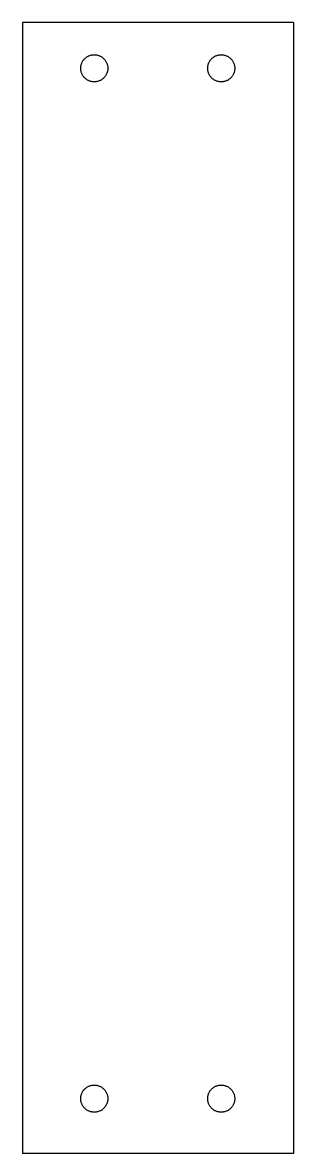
# Model space of a CAD drawing. Header units: millimetres. Extents: x 26 to 56, y -261 to -135.
import ezdxf

# ---------------------------------------------------------------- set-up
doc = ezdxf.new("R2010")
doc.units = ezdxf.units.MM
doc.layers.add('Default', color=18, linetype='Continuous', true_color=0x000000)

msp = doc.modelspace()

# ---------------------------------------------------------------- linework, layer by layer
at = {"layer": 'Default'}
for points in [[(26, -135.44, 45.5), (26, -198, 45.5), (26, -260.56, 45.5)], [(56, -135.44, 45.5), (41, -135.44, 45.5), (26, -135.44, 45.5)], [(56, -135.44, 45.5), (56, -198, 45.5), (56, -260.56, 45.5)], [(56, -260.56, 45.5), (41, -260.56, 45.5), (26, -260.56, 45.5)]]:
    msp.add_open_spline(points, degree=2, dxfattribs=at)
for points in [[(32.44, -140.5, 45.5), (32.44, -142, 45.5), (33.94, -142, 45.5), (35.44, -142, 45.5), (35.44, -140.5, 45.5), (35.44, -139, 45.5), (33.94, -139, 45.5), (32.44, -139, 45.5), (32.44, -140.5, 45.5)], [(46.5, -140.5, 45.5), (46.5, -142, 45.5), (48, -142, 45.5), (49.5, -142, 45.5), (49.5, -140.5, 45.5), (49.5, -139, 45.5), (48, -139, 45.5), (46.5, -139, 45.5), (46.5, -140.5, 45.5)], [(32.44, -254.5, 45.5), (32.44, -256, 45.5), (33.94, -256, 45.5), (35.44, -256, 45.5), (35.44, -254.5, 45.5), (35.44, -253, 45.5), (33.94, -253, 45.5), (32.44, -253, 45.5), (32.44, -254.5, 45.5)], [(46.5, -254.5, 45.5), (46.5, -256, 45.5), (48, -256, 45.5), (49.5, -256, 45.5), (49.5, -254.5, 45.5), (49.5, -253, 45.5), (48, -253, 45.5), (46.5, -253, 45.5), (46.5, -254.5, 45.5)]]:
    msp.add_rational_spline(points, [1, 0.707106781187, 1, 0.707106781187, 1, 0.707106781187, 1, 0.707106781187, 1], degree=2, knots=[-9.424778, -9.424778, -9.424778, -7.068583, -7.068583, -4.712389, -4.712389, -2.356194, -2.356194, 0, 0, 0], dxfattribs=at)

doc.saveas('drawing.dxf')
